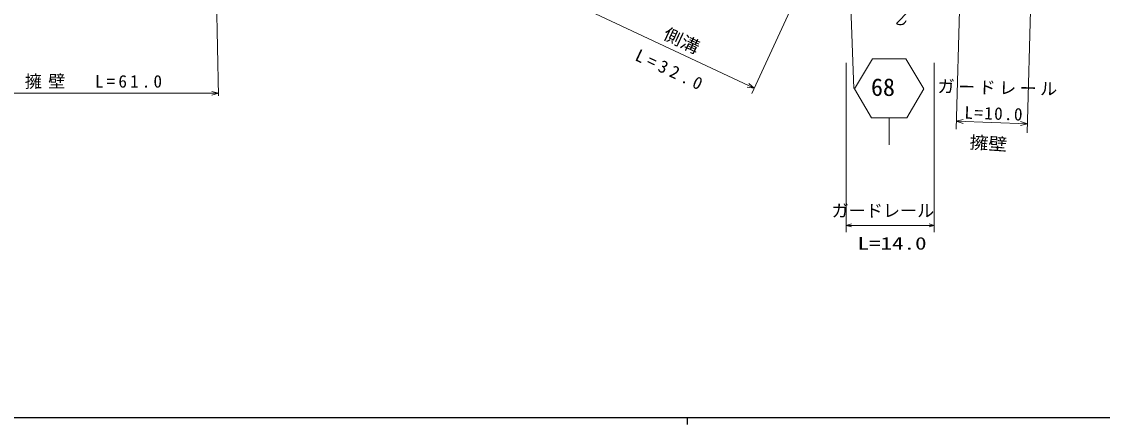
# Model space of a CAD drawing. Units: millimetres, scale not verified. Extents: x 40000 to 680000, y 20000 to 380000.
# Drawn here: x 170693 to 328686, y 204000 to 262835 of the extents above; entities that cross this region are included whole.
import ezdxf
from ezdxf.enums import TextEntityAlignment as Align

# ---------------------------------------------------------------- set-up
doc = ezdxf.new("R2010")
doc.units = ezdxf.units.MM
doc.header["$LTSCALE"] = 1000
for name, color, linetype, lineweight in [('M-BGD', 7, 'Continuous', 25), ('M-BMK-HTXT', 7, 'Continuous', 13), ('M-STR-HTXT', 7, 'Continuous', 13), ('M-TTL-BAND', 7, 'Continuous', 25)]:
    doc.layers.add(name, color=color, linetype=linetype, lineweight=lineweight)
doc.styles.add('ＭＳ ゴシック', font='')
doc.styles.get('ＭＳ ゴシック').set_extended_font_data('MS Gothic')

msp = doc.modelspace()

# ---------------------------------------------------------------- linework, layer by layer
at = {"layer": 'M-BGD'}
for p, q in [((298595, 262576), (306370, 270538)), ((298595, 262576), (298796, 262477)), ((298796, 262477), (299003, 262430)), ((299003, 262430), (299275, 262417)), ((299275, 262417), (299498, 262485)), ((299498, 262485), (299700, 262592)), ((299700, 262592), (299900, 262798)), ((299900, 262798), (300003, 263002))]:
    msp.add_line(p, q, dxfattribs=at)
at = {"layer": 'M-BMK-HTXT'}
for p, q in [((291349, 280985), (292336, 253043)), ((295084, 257402), (292455, 253022)), ((299973, 257402), (295083, 257402)), ((302602, 253022), (299973, 257402)), ((292455, 253022), (294935, 248790)), ((300121, 248790), (302602, 253022)), ((300121, 248790), (294935, 248790)), ((297528, 248790), (297528, 244827))]:
    msp.add_line(p, q, dxfattribs=at)
at = {"layer": 'M-STR-HTXT'}
for p, q in [((198356, 304905), (199486, 252013)), ((290811, 281375), (277440, 252312)), ((318331, 270443), (317693, 246606)), ((307932, 269220), (307291, 247116)), ((253767, 264383), (277802, 253098)), ((291254, 256834), (291254, 232059)), ((304111, 232059), (304111, 256834)), ((277802, 253098), (276776, 253265)), ((277019, 253784), (277802, 253098)), ((158342, 252364), (199477, 252364)), ((198476, 252650), (199477, 252364)), ((199477, 252364), (198477, 252077)), ((307326, 248302), (308336, 248549)), ((308314, 247977), (307326, 248302)), ((307326, 248302), (317728, 247912)), ((316739, 248237), (317728, 247912)), ((317728, 247912), (316718, 247665)), ((291254, 233059), (304111, 233059))]:
    msp.add_line(p, q, dxfattribs=at)
for points in [[(292004, 232844), (291254, 233059), (292004, 233273)], [(303361, 233275), (304111, 233059), (303361, 232846)]]:
    msp.add_lwpolyline(points, dxfattribs=at)
at = {"layer": 'M-TTL-BAND'}
for p, q in [((40000, 205000), (579000, 205000)), ((268000, 205000), (268000, 204000))]:
    msp.add_line(p, q, dxfattribs=at)

# ---------------------------------------------------------------- texts
at = {"layer": 'M-BMK-HTXT', "style": 'ＭＳ ゴシック'}
msp.add_text('68', height=2566, dxfattribs=at).set_placement((294862, 251212), align=Align.BOTTOM_LEFT)
at = {"layer": 'M-STR-HTXT', "style": 'ＭＳ ゴシック', "width": 1.1}
for s, rotation, p in [('側溝', 334.8, (264077, 259912)), ('擁壁', 355.9, (309184, 243793))]:
    msp.add_text(s, height=1833, rotation=rotation, dxfattribs=at).set_placement(p, align=Align.BOTTOM_LEFT)
at = {"layer": 'M-STR-HTXT', "style": 'ＭＳ ゴシック'}
msp.add_text('ガードレール', height=1833, dxfattribs=at).set_placement((289106, 233759), align=Align.BOTTOM_LEFT)
at = {"layer": 'M-STR-HTXT', "style": 'ＭＳ ゴシック', "width": 1.35}
msp.add_text('L=14.0', height=1833, dxfattribs=at).set_placement((292887, 228978), align=Align.BOTTOM_LEFT)
at = {"layer": 'M-STR-HTXT', "char_height": 1833, "attachment_point": 7, "style": 'ＭＳ ゴシック'}
for s, insert, rotation in [('\\T1.48;L=32.0', (260200, 257226), 334.8), ('\\T1.2;ガードレール', (304572, 252378), 358.7), ('\\T1.16;L=10.0', (308501, 248634), 358)]:
    msp.add_mtext(s, dxfattribs=dict(at, insert=insert, rotation=rotation))
at = {"layer": 'M-STR-HTXT', "insert": (171158, 252987), "char_height": 1833, "attachment_point": 7, "style": 'ＭＳ ゴシック'}
msp.add_mtext('\\T1.37;擁壁\\~\\~L=61.0', dxfattribs=at)

doc.saveas('drawing.dxf')
